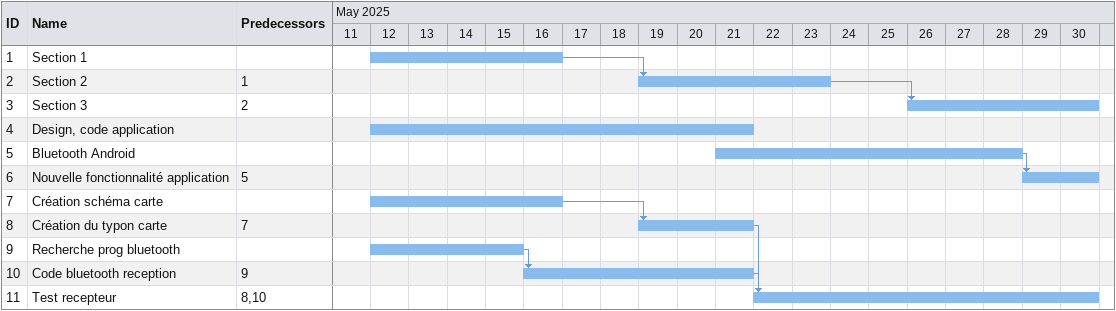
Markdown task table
| ID | Task | Start | Finish | Predecessors |
|---|---|---|---|---|
| 1 | Section 1 | 2025-05-12 | 2025-05-16 |  |
| 2 | Section 2 | 2025-05-19 | 2025-05-23 | 1 |
| 3 | Section 3 | 2025-05-26 | 2025-05-30 | 2 |
| 4 | Design, code application | 2025-05-12 | 2025-05-21 |  |
| 5 | Bluetooth Android | 2025-05-21 | 2025-05-28 |  |
| 6 | Nouvelle fonctionnalité application | 2025-05-29 | 2025-05-30 | 5 |
| 7 | Création schéma carte | 2025-05-12 | 2025-05-16 |  |
| 8 | Création du typon carte | 2025-05-19 | 2025-05-21 | 7 |
| 9 | Recherche prog bluetooth | 2025-05-12 | 2025-05-15 |  |
| 10 | Code bluetooth reception | 2025-05-16 | 2025-05-21 | 9 |
| 11 | Test recepteur | 2025-05-22 | 2025-05-30 | 8, 10 |
